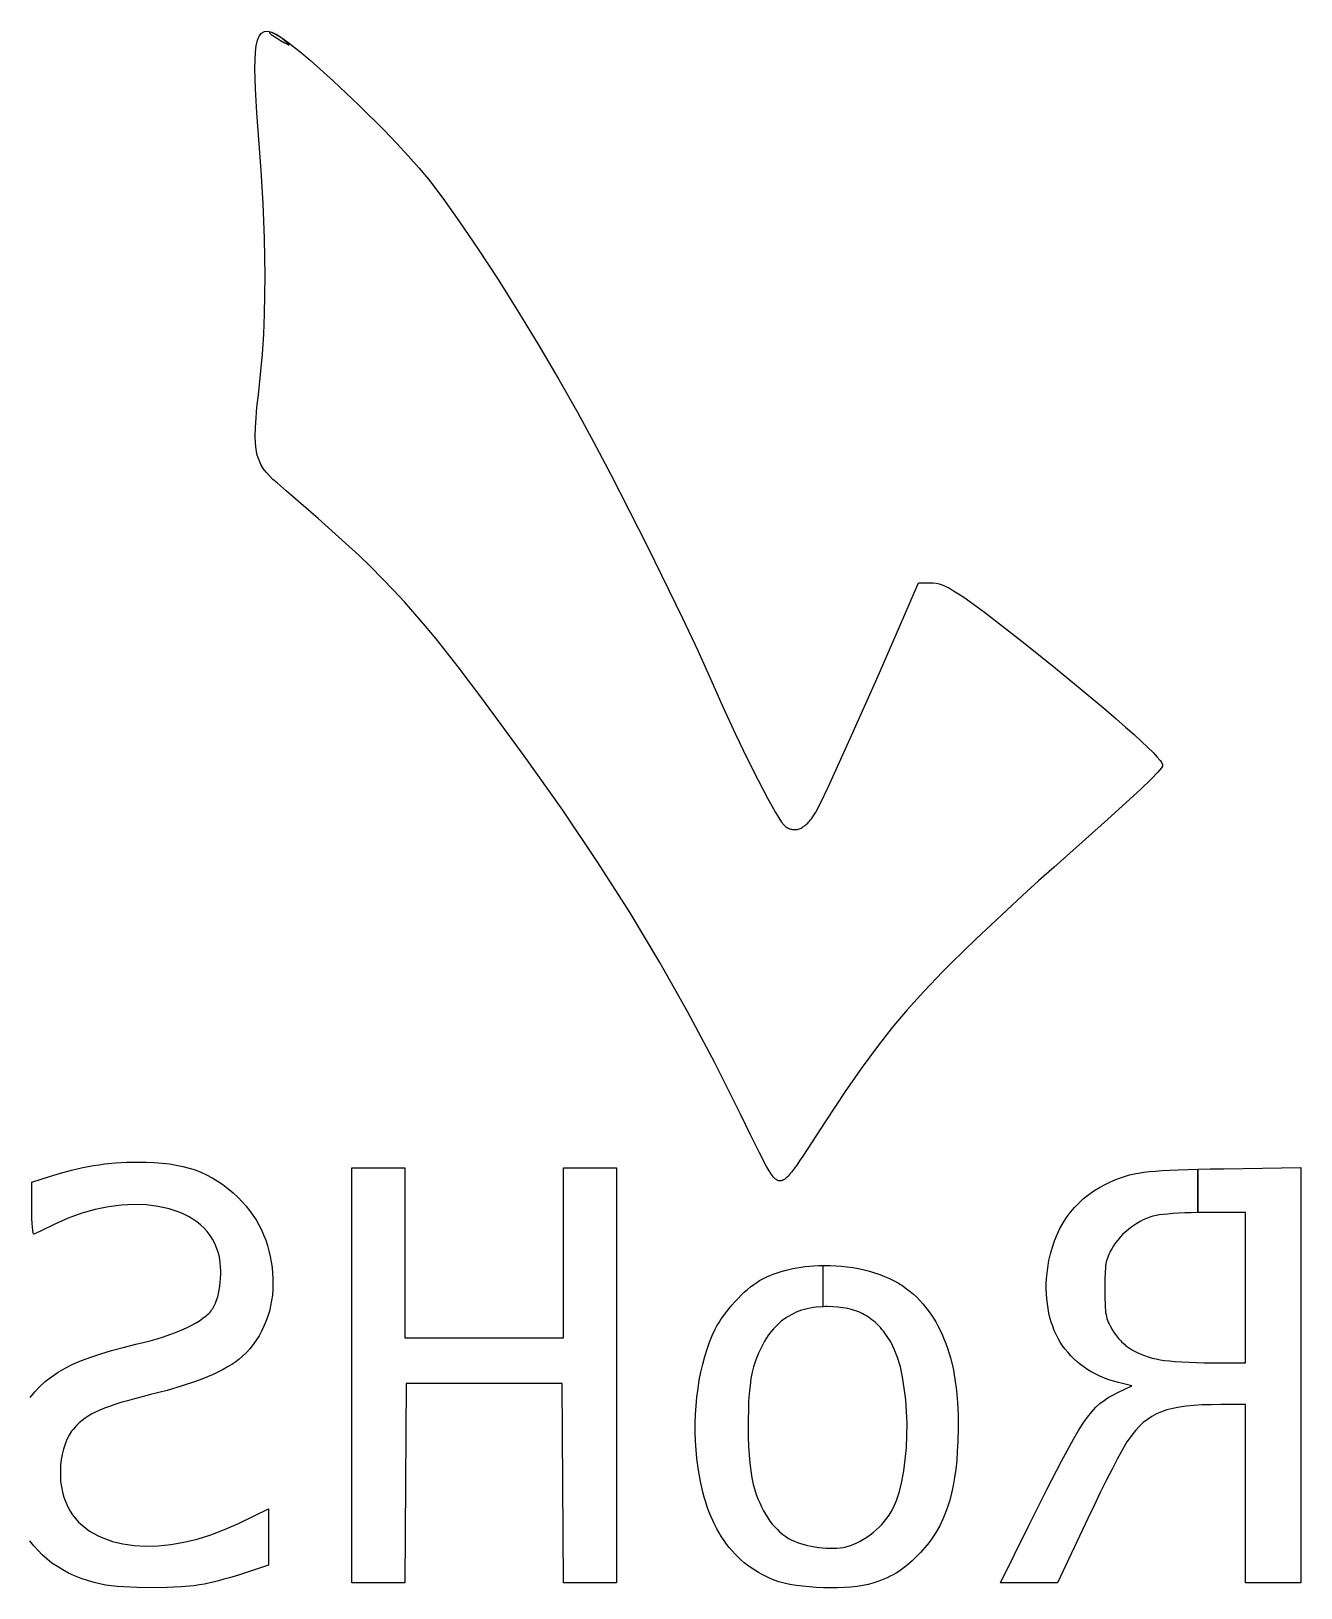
# Model space of a CAD drawing. Extents: x 135.7 to 179.4, y -147.5 to -55.1.
# Drawn here: x 154.43 to 160.33, y -62.37 to -55.13 of the extents above; entities that cross this region are included whole.
import ezdxf

# ---------------------------------------------------------------- set-up
doc = ezdxf.new("R2010")
doc.units = 0
doc.layers.add('BLACK', color=7, linetype='CONTINUOUS')

msp = doc.modelspace()

# ---------------------------------------------------------------- linework, layer by layer
at = {"layer": 'BLACK', "linetype": 'CONTINUOUS'}
for p, q in [((155.48, -55.1697), (155.488, -55.1502)), ((155.488, -55.1502), (155.499, -55.1365)), ((155.499, -55.1365), (155.512, -55.1287)), ((155.512, -55.1287), (155.528, -55.1271)), ((155.528, -55.1271), (155.547, -55.1318)), ((155.54, -55.1321), (155.535, -55.1339)), ((155.535, -55.1339), (155.535, -55.1345)), ((155.535, -55.1345), (155.536, -55.1355)), ((155.536, -55.1355), (155.539, -55.1384)), ((155.539, -55.1384), (155.544, -55.1424)), ((155.547, -55.1331), (155.54, -55.1321)), ((155.544, -55.1424), (155.551, -55.1473)), ((155.547, -55.1318), (155.567, -55.1422)), ((155.567, -55.1422), (155.547, -55.1331)), ((155.551, -55.1473), (155.568, -55.1586)), ((155.567, -55.1422), (155.568, -55.1425)), ((155.568, -55.1426), (155.567, -55.1422)), ((155.568, -55.1425), (155.568, -55.1426)), ((155.568, -55.1426), (155.569, -55.1431)), ((155.57, -55.144), (155.568, -55.1426)), ((155.568, -55.1586), (155.587, -55.1704)), ((155.569, -55.1431), (155.57, -55.144)), ((155.57, -55.144), (155.597, -55.1611)), ((155.594, -55.1611), (155.57, -55.144)), ((155.623, -55.1861), (155.594, -55.1611)), ((155.597, -55.1611), (155.634, -55.1879)), ((155.468, -55.3007), (155.47, -55.225)), ((155.47, -55.225), (155.474, -55.1947)), ((155.474, -55.1947), (155.48, -55.1697)), ((155.587, -55.1704), (155.605, -55.1809)), ((155.605, -55.1809), (155.613, -55.1851)), ((155.613, -55.1851), (155.619, -55.1883)), ((155.619, -55.1883), (155.624, -55.1902)), ((155.626, -55.1894), (155.623, -55.1861)), ((155.624, -55.1902), (155.625, -55.1907)), ((155.625, -55.1907), (155.626, -55.1907)), ((155.627, -55.1903), (155.626, -55.1894)), ((155.626, -55.1907), (155.627, -55.1903)), ((155.634, -55.1879), (155.637, -55.1903)), ((155.637, -55.1903), (155.677, -55.2222)), ((155.677, -55.2222), (155.725, -55.2628)), ((155.471, -55.3953), (155.468, -55.3007)), ((155.725, -55.2628), (155.834, -55.3596)), ((155.834, -55.3596), (155.952, -55.4708)), ((155.477, -55.5069), (155.471, -55.3953)), ((155.497, -55.7751), (155.477, -55.5069)), ((155.952, -55.4708), (156.07, -55.5889)), ((156.07, -55.5889), (156.127, -55.6482)), ((156.127, -55.6482), (156.18, -55.7065)), ((156.18, -55.7065), (156.23, -55.7627)), ((155.506, -55.9282), (155.497, -55.7751)), ((156.23, -55.7627), (156.275, -55.8161)), ((156.275, -55.8161), (156.342, -55.9039)), ((155.513, -56.0918), (155.506, -55.9282)), ((156.342, -55.9039), (156.42, -56.0136)), ((156.42, -56.0136), (156.507, -56.1412)), ((155.515, -56.2643), (155.513, -56.0918)), ((156.507, -56.1412), (156.599, -56.2824)), ((155.513, -56.444), (155.515, -56.2643)), ((156.599, -56.2824), (156.694, -56.4333)), ((155.509, -56.536), (155.513, -56.444)), ((156.694, -56.4333), (156.789, -56.5896)), ((155.503, -56.6292), (155.509, -56.536)), ((156.789, -56.5896), (156.882, -56.7474)), ((155.494, -56.7234), (155.503, -56.6292)), ((155.484, -56.8184), (155.494, -56.7234)), ((156.882, -56.7474), (156.97, -56.9025)), ((155.477, -56.8752), (155.484, -56.8184)), ((155.473, -56.9256), (155.477, -56.8752)), ((155.469, -57.0088), (155.47, -56.9699)), ((155.47, -56.9699), (155.473, -56.9256)), ((156.97, -56.9025), (157.043, -57.0363)), ((155.471, -57.043), (155.469, -57.0088)), ((155.474, -57.0728), (155.471, -57.043)), ((157.043, -57.0363), (157.124, -57.1887)), ((155.479, -57.099), (155.474, -57.0728)), ((155.487, -57.1221), (155.479, -57.099)), ((155.496, -57.1427), (155.487, -57.1221)), ((155.507, -57.1614), (155.496, -57.1427)), ((155.52, -57.1787), (155.507, -57.1614)), ((155.535, -57.1952), (155.52, -57.1787)), ((155.552, -57.2114), (155.535, -57.1952)), ((155.571, -57.2281), (155.552, -57.2114)), ((155.614, -57.2648), (155.571, -57.2281)), ((157.124, -57.1887), (157.294, -57.524)), ((155.762, -57.3927), (155.614, -57.2648)), ((155.891, -57.5092), (155.762, -57.3927)), ((155.951, -57.5645), (155.891, -57.5092)), ((157.294, -57.524), (157.457, -57.8576)), ((156.007, -57.6188), (155.951, -57.5645)), ((156.06, -57.6725), (156.007, -57.6188)), ((156.112, -57.7263), (156.06, -57.6725)), ((158.486, -57.8507), (158.554, -57.6921)), ((158.554, -57.6921), (158.61, -57.6921)), ((158.61, -57.6921), (158.623, -57.6927)), ((158.623, -57.6927), (158.636, -57.6944)), ((158.636, -57.6944), (158.65, -57.6975)), ((156.163, -57.7807), (156.112, -57.7263)), ((158.65, -57.6975), (158.665, -57.7024)), ((158.665, -57.7024), (158.681, -57.7091)), ((158.681, -57.7091), (158.698, -57.718)), ((158.698, -57.718), (158.718, -57.7292)), ((158.718, -57.7292), (158.741, -57.7431)), ((158.741, -57.7431), (158.766, -57.7598)), ((158.766, -57.7598), (158.794, -57.7796)), ((156.212, -57.8363), (156.163, -57.7807)), ((156.262, -57.8937), (156.212, -57.8363)), ((158.794, -57.7796), (158.861, -57.8295)), ((158.861, -57.8295), (158.945, -57.8945)), ((156.311, -57.9535), (156.262, -57.8937)), ((157.457, -57.8576), (157.528, -58.0079)), ((158.362, -58.1357), (158.486, -57.8507)), ((158.945, -57.8945), (159.05, -57.9766)), ((156.414, -58.0826), (156.311, -57.9535)), ((159.05, -57.9766), (159.191, -58.0894)), ((157.528, -58.0079), (157.587, -58.1387)), ((156.524, -58.2282), (156.414, -58.0826)), ((159.191, -58.0894), (159.316, -58.1921)), ((157.587, -58.1387), (157.646, -58.2716)), ((158.237, -58.4172), (158.362, -58.1357)), ((159.316, -58.1921), (159.426, -58.2837)), ((156.721, -58.4966), (156.524, -58.2282)), ((157.646, -58.2716), (157.704, -58.396)), ((159.426, -58.2837), (159.474, -58.325)), ((159.474, -58.325), (159.518, -58.3632)), ((157.704, -58.396), (157.758, -58.5095)), ((158.134, -58.6425), (158.237, -58.4172)), ((159.518, -58.3632), (159.557, -58.3981)), ((159.557, -58.3981), (159.592, -58.4297)), ((159.592, -58.4297), (159.621, -58.4577)), ((159.621, -58.4577), (159.646, -58.4821)), ((159.646, -58.4821), (159.665, -58.5028)), ((156.9, -58.7502), (156.721, -58.4966)), ((157.758, -58.5095), (157.808, -58.6097)), ((159.665, -58.5028), (159.679, -58.5195)), ((159.685, -58.5523), (159.668, -58.5732)), ((159.679, -58.5195), (159.684, -58.5264)), ((159.684, -58.5264), (159.687, -58.5323)), ((159.689, -58.5456), (159.685, -58.5523)), ((159.687, -58.5323), (159.69, -58.5371)), ((159.69, -58.5409), (159.689, -58.5456)), ((159.69, -58.5371), (159.69, -58.5409)), ((157.808, -58.6097), (157.852, -58.694)), ((159.636, -58.6056), (159.588, -58.6516)), ((159.668, -58.5732), (159.636, -58.6056)), ((157.852, -58.694), (157.872, -58.7294)), ((158.098, -58.7177), (158.134, -58.6425)), ((159.588, -58.6516), (159.433, -58.793)), ((157.063, -58.9926), (156.9, -58.7502)), ((157.872, -58.7294), (157.889, -58.76)), ((157.889, -58.76), (157.905, -58.7853)), ((158.06, -58.7849), (158.068, -58.7726)), ((158.068, -58.7726), (158.077, -58.7591)), ((158.077, -58.7591), (158.098, -58.7177)), ((157.905, -58.7853), (157.918, -58.8052)), ((157.918, -58.8052), (157.929, -58.8192)), ((157.929, -58.8192), (157.934, -58.8239)), ((157.934, -58.8239), (157.938, -58.8271)), ((157.938, -58.8271), (157.942, -58.8298)), ((157.942, -58.8298), (157.947, -58.8322)), ((157.947, -58.8322), (157.951, -58.8343)), ((157.951, -58.8343), (157.956, -58.8361)), ((157.956, -58.8361), (157.96, -58.8375)), ((157.96, -58.8375), (157.964, -58.8386)), ((157.964, -58.8386), (157.969, -58.8395)), ((157.969, -58.8395), (157.973, -58.84)), ((157.973, -58.84), (157.978, -58.8402)), ((157.978, -58.8402), (157.982, -58.84)), ((157.982, -58.84), (157.986, -58.8396)), ((157.986, -58.8396), (157.991, -58.8389)), ((157.991, -58.8389), (157.995, -58.8378)), ((157.995, -58.8378), (158, -58.8364)), ((158, -58.8364), (158.004, -58.8348)), ((158.004, -58.8348), (158.008, -58.8328)), ((158.008, -58.8328), (158.013, -58.8305)), ((158.013, -58.8305), (158.017, -58.8279)), ((158.017, -58.8279), (158.021, -58.825)), ((158.021, -58.825), (158.026, -58.8217)), ((158.026, -58.8217), (158.03, -58.8182)), ((158.03, -58.8182), (158.034, -58.8144)), ((158.034, -58.8144), (158.039, -58.8102)), ((158.039, -58.8102), (158.043, -58.8058)), ((158.043, -58.8058), (158.047, -58.801)), ((158.047, -58.801), (158.051, -58.7959)), ((158.051, -58.7959), (158.056, -58.7906)), ((158.056, -58.7906), (158.06, -58.7849)), ((159.433, -58.793), (159.185, -59.0141)), ((157.213, -59.2274), (157.063, -58.9926)), ((159.185, -59.0141), (159.113, -59.079)), ((159.113, -59.079), (159.038, -59.1467)), ((159.038, -59.1467), (158.892, -59.2826)), ((157.352, -59.4583), (157.213, -59.2274)), ((158.892, -59.2826), (158.824, -59.3468)), ((158.824, -59.3468), (158.763, -59.4059)), ((158.763, -59.4059), (158.71, -59.4577)), ((157.482, -59.6887), (157.352, -59.4583)), ((158.668, -59.5005), (158.579, -59.5934)), ((158.71, -59.4577), (158.668, -59.5005)), ((158.579, -59.5934), (158.502, -59.6782)), ((157.606, -59.9223), (157.482, -59.6887)), ((158.502, -59.6782), (158.432, -59.7611)), ((158.432, -59.7611), (158.363, -59.848)), ((158.363, -59.848), (158.292, -59.9452)), ((157.726, -60.1627), (157.606, -59.9223)), ((158.292, -59.9452), (158.214, -60.0586)), ((158.214, -60.0586), (158.123, -60.1944)), ((157.773, -60.2589), (157.726, -60.1627)), ((158.123, -60.1944), (158.016, -60.3585)), ((157.815, -60.3431), (157.773, -60.2589)), ((157.848, -60.4062), (157.815, -60.3431)), ((158.016, -60.3585), (158.001, -60.3811)), ((158.016, -60.3585), (158.016, -60.3585)), ((154.512, -60.4534), (154.564, -60.4371)), ((154.564, -60.4371), (154.615, -60.4232)), ((154.615, -60.4232), (154.667, -60.4115)), ((154.667, -60.4115), (154.717, -60.4021)), ((154.717, -60.4021), (154.743, -60.3982)), ((154.743, -60.3982), (154.768, -60.3949)), ((154.768, -60.3949), (154.819, -60.3898)), ((154.819, -60.3898), (154.87, -60.3869)), ((154.87, -60.3869), (154.923, -60.3859)), ((154.923, -60.3859), (154.962, -60.3865)), ((154.962, -60.3865), (155, -60.3882)), ((155, -60.3882), (155.036, -60.3909)), ((155.036, -60.3909), (155.07, -60.3948)), ((155.07, -60.3948), (155.102, -60.3999)), ((155.102, -60.3999), (155.133, -60.4062)), ((155.133, -60.4062), (155.162, -60.4139)), ((155.162, -60.4139), (155.19, -60.4229)), ((155.19, -60.4229), (155.217, -60.4334)), ((155.217, -60.4334), (155.243, -60.4453)), ((155.243, -60.4453), (155.269, -60.4588)), ((155.919, -62.342), (155.919, -60.4132)), ((155.919, -60.4132), (156.165, -60.4132)), ((156.165, -60.4132), (156.165, -61.2028)), ((156.903, -61.2028), (156.903, -60.4132)), ((156.903, -60.4132), (157.149, -60.4132)), ((157.149, -60.4132), (157.149, -61.3776)), ((157.86, -60.4271), (157.848, -60.4062)), ((157.867, -60.4392), (157.86, -60.4271)), ((157.871, -60.4446), (157.867, -60.4392)), ((157.875, -60.4496), (157.871, -60.4446)), ((157.958, -60.4399), (157.953, -60.4459)), ((157.964, -60.4334), (157.958, -60.4399)), ((157.969, -60.4263), (157.964, -60.4334)), ((157.975, -60.4185), (157.969, -60.4263)), ((157.981, -60.4101), (157.975, -60.4185)), ((157.988, -60.4011), (157.981, -60.4101)), ((158.001, -60.3811), (157.988, -60.4011)), ((159.536, -60.4461), (159.557, -60.4414)), ((159.557, -60.4414), (159.578, -60.4373)), ((159.578, -60.4373), (159.602, -60.4337)), ((159.602, -60.4337), (159.628, -60.4306)), ((159.628, -60.4306), (159.657, -60.4279)), ((159.657, -60.4279), (159.688, -60.4257)), ((159.688, -60.4257), (159.723, -60.4237)), ((159.723, -60.4237), (159.762, -60.4221)), ((159.762, -60.4221), (159.853, -60.4194)), ((159.853, -60.4194), (159.853, -60.6209)), ((159.854, -60.4194), (159.911, -60.418)), ((159.854, -60.6209), (159.854, -60.4194)), ((159.911, -60.418), (159.974, -60.4168)), ((159.974, -60.4168), (160.333, -60.4106)), ((160.333, -60.4106), (160.333, -62.3422)), ((154.431, -60.48), (154.512, -60.4534)), ((154.431, -60.603), (154.431, -60.48)), ((155.269, -60.4588), (155.293, -60.4739)), ((155.293, -60.4739), (155.318, -60.4906)), ((155.318, -60.4906), (155.342, -60.509)), ((155.342, -60.509), (155.366, -60.5292)), ((157.879, -60.4541), (157.875, -60.4496)), ((157.882, -60.4581), (157.879, -60.4541)), ((157.886, -60.4618), (157.882, -60.4581)), ((157.89, -60.4649), (157.886, -60.4618)), ((157.893, -60.4676), (157.89, -60.4649)), ((157.897, -60.4698), (157.893, -60.4676)), ((157.9, -60.4715), (157.897, -60.4698)), ((157.904, -60.4727), (157.9, -60.4715)), ((157.907, -60.4734), (157.904, -60.4727)), ((157.911, -60.4736), (157.907, -60.4734)), ((157.915, -60.4733), (157.911, -60.4736)), ((157.919, -60.4725), (157.915, -60.4733)), ((157.922, -60.4711), (157.919, -60.4725)), ((157.926, -60.4692), (157.922, -60.4711)), ((157.931, -60.4667), (157.926, -60.4692)), ((157.935, -60.4637), (157.931, -60.4667)), ((157.939, -60.4601), (157.935, -60.4637)), ((157.944, -60.4559), (157.939, -60.4601)), ((157.948, -60.4512), (157.944, -60.4559)), ((157.953, -60.4459), (157.948, -60.4512)), ((159.37, -60.5198), (159.396, -60.5042)), ((159.396, -60.5042), (159.422, -60.4902)), ((159.422, -60.4902), (159.442, -60.4807)), ((159.442, -60.4807), (159.461, -60.4721)), ((159.461, -60.4721), (159.48, -60.4645)), ((159.48, -60.4645), (159.498, -60.4576)), ((159.498, -60.4576), (159.517, -60.4515)), ((159.517, -60.4515), (159.536, -60.4461)), ((154.848, -60.5864), (154.787, -60.594)), ((154.907, -60.5836), (154.848, -60.5864)), ((154.964, -60.5856), (154.907, -60.5836)), ((155.018, -60.5923), (154.964, -60.5856)), ((155.366, -60.5292), (155.39, -60.5512)), ((155.39, -60.5512), (155.409, -60.5703)), ((155.409, -60.5703), (155.426, -60.5902)), ((155.426, -60.5902), (155.443, -60.611)), ((159.28, -60.597), (159.301, -60.5756)), ((159.301, -60.5756), (159.322, -60.5556)), ((159.322, -60.5556), (159.346, -60.537)), ((159.346, -60.537), (159.37, -60.5198)), ((154.431, -60.6277), (154.431, -60.603)), ((154.431, -60.6505), (154.431, -60.6277)), ((154.432, -60.6709), (154.431, -60.6505)), ((154.6, -60.647), (154.537, -60.675)), ((154.663, -60.6243), (154.6, -60.647)), ((154.725, -60.6066), (154.663, -60.6243)), ((154.787, -60.594), (154.725, -60.6066)), ((155.069, -60.6036), (155.018, -60.5923)), ((155.116, -60.6195), (155.069, -60.6036)), ((155.138, -60.6291), (155.116, -60.6195)), ((155.159, -60.6398), (155.138, -60.6291)), ((155.179, -60.6516), (155.159, -60.6398)), ((155.198, -60.6645), (155.179, -60.6516)), ((155.443, -60.611), (155.458, -60.6325)), ((155.458, -60.6325), (155.473, -60.6548)), ((155.473, -60.6548), (155.486, -60.6777)), ((159.227, -60.6691), (159.243, -60.6438)), ((159.243, -60.6438), (159.261, -60.6198)), ((159.261, -60.6198), (159.28, -60.597)), ((159.599, -60.6554), (159.585, -60.6629)), ((159.615, -60.6487), (159.599, -60.6554)), ((159.63, -60.643), (159.615, -60.6487)), ((159.645, -60.6382), (159.63, -60.643)), ((159.661, -60.6343), (159.645, -60.6382)), ((159.674, -60.6319), (159.661, -60.6343)), ((159.692, -60.6297), (159.674, -60.6319)), ((159.713, -60.6276), (159.692, -60.6297)), ((159.738, -60.6258), (159.713, -60.6276)), ((159.764, -60.6241), (159.738, -60.6258)), ((159.793, -60.6228), (159.764, -60.6241)), ((159.823, -60.6217), (159.793, -60.6228)), ((159.853, -60.6209), (159.823, -60.6217)), ((159.877, -60.6205), (159.854, -60.6209)), ((159.889, -60.6204), (159.877, -60.6205)), ((159.9, -60.6204), (159.889, -60.6204)), ((160.075, -60.6204), (159.9, -60.6204)), ((160.075, -61.3196), (160.075, -60.6204)), ((154.433, -60.6886), (154.432, -60.6709)), ((154.435, -60.7031), (154.433, -60.6886)), ((154.437, -60.7137), (154.435, -60.7031)), ((154.437, -60.7174), (154.437, -60.7137)), ((154.438, -60.7201), (154.437, -60.7174)), ((154.439, -60.7215), (154.438, -60.7201)), ((154.44, -60.7218), (154.439, -60.7215)), ((154.451, -60.7167), (154.44, -60.7217)), ((154.44, -60.7217), (154.44, -60.7218)), ((154.473, -60.7062), (154.451, -60.7167)), ((154.537, -60.675), (154.473, -60.7062)), ((155.215, -60.6785), (155.198, -60.6645)), ((155.232, -60.6935), (155.215, -60.6785)), ((155.246, -60.7096), (155.232, -60.6935)), ((155.26, -60.7268), (155.246, -60.7096)), ((155.271, -60.7449), (155.26, -60.7268)), ((155.486, -60.6777), (155.498, -60.7011)), ((155.498, -60.7011), (155.508, -60.7251)), ((155.508, -60.7251), (155.518, -60.7495)), ((159.187, -60.752), (159.199, -60.7232)), ((159.199, -60.7232), (159.212, -60.6956)), ((159.212, -60.6956), (159.227, -60.6691)), ((159.504, -60.7235), (159.492, -60.7358)), ((159.516, -60.7118), (159.504, -60.7235)), ((159.529, -60.7007), (159.516, -60.7118)), ((159.542, -60.6902), (159.529, -60.7007)), ((159.556, -60.6803), (159.542, -60.6902)), ((159.57, -60.6712), (159.556, -60.6803)), ((159.585, -60.6629), (159.57, -60.6712)), ((155.282, -60.7641), (155.271, -60.7449)), ((155.29, -60.7843), (155.282, -60.7641)), ((155.297, -60.8055), (155.29, -60.7843)), ((155.301, -60.8213), (155.297, -60.8055)), ((155.518, -60.7495), (155.526, -60.7744)), ((155.526, -60.7744), (155.533, -60.7995)), ((155.533, -60.7995), (155.539, -60.8249)), ((159.168, -60.8127), (159.177, -60.7818)), ((159.177, -60.7818), (159.187, -60.752)), ((159.444, -60.8073), (159.44, -60.8157)), ((159.448, -60.7986), (159.444, -60.8073)), ((159.453, -60.7894), (159.448, -60.7986)), ((159.462, -60.7754), (159.453, -60.7894)), ((159.471, -60.7617), (159.462, -60.7754)), ((159.481, -60.7485), (159.471, -60.7617)), ((159.492, -60.7358), (159.481, -60.7485)), ((155.304, -60.8378), (155.301, -60.8213)), ((155.307, -60.855), (155.304, -60.8378)), ((155.308, -60.8726), (155.307, -60.855)), ((155.309, -60.8905), (155.308, -60.8726)), ((155.539, -60.8249), (155.544, -60.8505)), ((155.544, -60.8505), (155.548, -60.8762)), ((155.548, -60.8762), (155.55, -60.902)), ((157.97, -60.8808), (157.989, -60.8772)), ((157.989, -60.8772), (158.009, -60.8741)), ((158.009, -60.8741), (158.028, -60.8715)), ((158.028, -60.8715), (158.048, -60.8695)), ((158.048, -60.8695), (158.068, -60.8679)), ((158.068, -60.8679), (158.089, -60.8669)), ((158.089, -60.8669), (158.109, -60.8664)), ((158.109, -60.8664), (158.109, -61.0586)), ((158.111, -61.0586), (158.111, -60.8664)), ((158.111, -60.8664), (158.117, -60.8664)), ((158.117, -60.8664), (158.143, -60.8667)), ((158.143, -60.8667), (158.17, -60.8679)), ((158.17, -60.8679), (158.197, -60.87)), ((158.197, -60.87), (158.223, -60.873)), ((158.223, -60.873), (158.249, -60.8769)), ((158.249, -60.8769), (158.275, -60.8816)), ((159.153, -60.9025), (159.156, -60.8772)), ((159.156, -60.8772), (159.161, -60.8445)), ((159.161, -60.8445), (159.168, -60.8127)), ((159.425, -60.8694), (159.424, -60.8805)), ((159.426, -60.8592), (159.425, -60.8694)), ((159.428, -60.8497), (159.426, -60.8592)), ((159.431, -60.8408), (159.428, -60.8497)), ((159.433, -60.8323), (159.431, -60.8408)), ((159.436, -60.824), (159.433, -60.8323)), ((159.44, -60.8157), (159.436, -60.824)), ((155.305, -60.9624), (155.307, -60.9447)), ((155.307, -60.9447), (155.308, -60.9267)), ((155.308, -60.9267), (155.309, -60.9086)), ((155.309, -60.9086), (155.309, -60.8905)), ((155.55, -60.902), (155.552, -60.9278)), ((155.552, -60.9278), (155.552, -60.9535)), ((157.788, -60.9553), (157.802, -60.9456)), ((157.802, -60.9456), (157.815, -60.9372)), ((157.815, -60.9372), (157.83, -60.9288)), ((157.83, -60.9288), (157.846, -60.9209)), ((157.846, -60.9209), (157.863, -60.9136)), ((157.863, -60.9136), (157.879, -60.9068)), ((157.879, -60.9068), (157.897, -60.9006)), ((157.897, -60.9006), (157.915, -60.8948)), ((157.915, -60.8948), (157.933, -60.8896)), ((157.933, -60.8896), (157.951, -60.885)), ((157.951, -60.885), (157.97, -60.8808)), ((158.275, -60.8816), (158.301, -60.8871)), ((158.301, -60.8871), (158.326, -60.8935)), ((158.326, -60.8935), (158.35, -60.9008)), ((158.35, -60.9008), (158.374, -60.9089)), ((158.374, -60.9089), (158.397, -60.9178)), ((158.397, -60.9178), (158.42, -60.9276)), ((158.42, -60.9276), (158.441, -60.9382)), ((158.441, -60.9382), (158.461, -60.9496)), ((158.461, -60.9496), (158.481, -60.9618)), ((159.149, -60.9519), (159.15, -60.9274)), ((159.149, -60.9759), (159.149, -60.9519)), ((159.15, -60.9274), (159.153, -60.9025)), ((159.422, -60.9062), (159.421, -60.9212)), ((159.421, -60.9212), (159.421, -60.9377)), ((159.421, -60.9377), (159.421, -60.9764)), ((159.423, -60.8927), (159.422, -60.9062)), ((159.424, -60.8805), (159.423, -60.8927)), ((155.29, -61.0277), (155.295, -61.0125)), ((155.295, -61.0125), (155.299, -60.9965)), ((155.299, -60.9965), (155.302, -60.9797)), ((155.302, -60.9797), (155.305, -60.9624)), ((155.549, -61.0046), (155.545, -61.0298)), ((155.551, -60.9791), (155.549, -61.0046)), ((155.552, -60.9535), (155.551, -60.9791)), ((157.701, -61.035), (157.715, -61.0198)), ((157.715, -61.0198), (157.73, -61.0052)), ((157.73, -61.0052), (157.744, -60.9913)), ((157.744, -60.9913), (157.759, -60.9783)), ((157.759, -60.9783), (157.773, -60.9663)), ((157.773, -60.9663), (157.788, -60.9553)), ((158.481, -60.9618), (158.499, -60.9749)), ((158.499, -60.9749), (158.515, -60.9877)), ((158.515, -60.9877), (158.531, -61.0011)), ((158.531, -61.0011), (158.546, -61.015)), ((158.546, -61.015), (158.56, -61.0296)), ((159.15, -60.9994), (159.149, -60.9759)), ((159.151, -61.0224), (159.15, -60.9994)), ((159.154, -61.045), (159.151, -61.0224)), ((159.421, -60.9764), (159.421, -61.0163)), ((159.421, -61.0163), (159.422, -61.0482)), ((155.241, -61.1012), (155.248, -61.0955)), ((155.248, -61.0955), (155.254, -61.0897)), ((155.254, -61.0897), (155.259, -61.084)), ((155.259, -61.084), (155.264, -61.0782)), ((155.264, -61.0782), (155.268, -61.0724)), ((155.268, -61.0724), (155.272, -61.0666)), ((155.272, -61.0666), (155.279, -61.0549)), ((155.279, -61.0549), (155.285, -61.0419)), ((155.285, -61.0419), (155.29, -61.0277)), ((155.535, -61.0791), (155.528, -61.1032)), ((155.54, -61.0546), (155.535, -61.0791)), ((155.545, -61.0298), (155.54, -61.0546)), ((157.649, -61.0993), (157.661, -61.0829)), ((157.661, -61.0829), (157.674, -61.0666)), ((157.674, -61.0666), (157.687, -61.0506)), ((157.687, -61.0506), (157.701, -61.035)), ((157.962, -61.0962), (157.951, -61.1026)), ((157.974, -61.0902), (157.962, -61.0962)), ((157.986, -61.0848), (157.974, -61.0902)), ((157.998, -61.0799), (157.986, -61.0848)), ((158.011, -61.0755), (157.998, -61.0799)), ((158.024, -61.0716), (158.011, -61.0755)), ((158.037, -61.0682), (158.024, -61.0716)), ((158.051, -61.0653), (158.037, -61.0682)), ((158.065, -61.0629), (158.051, -61.0653)), ((158.079, -61.0609), (158.065, -61.0629)), ((158.109, -61.0586), (158.079, -61.0609)), ((158.121, -61.0582), (158.111, -61.0586)), ((158.125, -61.0581), (158.121, -61.0582)), ((158.13, -61.0581), (158.125, -61.0581)), ((158.156, -61.0586), (158.13, -61.0581)), ((158.18, -61.0604), (158.156, -61.0586)), ((158.192, -61.0617), (158.18, -61.0604)), ((158.203, -61.0633), (158.192, -61.0617)), ((158.215, -61.0652), (158.203, -61.0633)), ((158.226, -61.0674), (158.215, -61.0652)), ((158.236, -61.0699), (158.226, -61.0674)), ((158.247, -61.0728), (158.236, -61.0699)), ((158.257, -61.0759), (158.247, -61.0728)), ((158.267, -61.0794), (158.257, -61.0759)), ((158.277, -61.0832), (158.267, -61.0794)), ((158.286, -61.0873), (158.277, -61.0832)), ((158.295, -61.0918), (158.286, -61.0873)), ((158.304, -61.0966), (158.295, -61.0918)), ((158.313, -61.1017), (158.304, -61.0966)), ((158.56, -61.0296), (158.574, -61.0448)), ((158.574, -61.0448), (158.587, -61.0605)), ((158.587, -61.0605), (158.6, -61.0768)), ((158.6, -61.0768), (158.612, -61.0938)), ((158.612, -61.0938), (158.624, -61.1113)), ((159.157, -61.067), (159.154, -61.045)), ((159.161, -61.0885), (159.157, -61.067)), ((159.166, -61.1095), (159.161, -61.0885)), ((159.422, -61.0482), (159.423, -61.0618)), ((159.423, -61.0618), (159.424, -61.074)), ((159.424, -61.074), (159.425, -61.085)), ((159.425, -61.085), (159.427, -61.0952)), ((159.427, -61.0952), (159.429, -61.1046)), ((155.099, -61.1781), (155.125, -61.1677)), ((155.125, -61.1677), (155.149, -61.1571)), ((155.149, -61.1571), (155.171, -61.1462)), ((155.171, -61.1462), (155.191, -61.1352)), ((155.191, -61.1352), (155.21, -61.124)), ((155.21, -61.124), (155.226, -61.1127)), ((155.226, -61.1127), (155.241, -61.1012)), ((155.51, -61.1497), (155.499, -61.1721)), ((155.519, -61.1267), (155.51, -61.1497)), ((155.528, -61.1032), (155.519, -61.1267)), ((157.595, -61.1927), (157.609, -61.1635)), ((157.609, -61.1635), (157.617, -61.1479)), ((157.617, -61.1479), (157.627, -61.1319)), ((157.627, -61.1319), (157.637, -61.1156)), ((157.637, -61.1156), (157.649, -61.0993)), ((157.88, -61.1618), (157.871, -61.1723)), ((157.889, -61.1518), (157.88, -61.1618)), ((157.898, -61.1423), (157.889, -61.1518)), ((157.908, -61.1334), (157.898, -61.1423)), ((157.918, -61.1249), (157.908, -61.1334)), ((157.929, -61.117), (157.918, -61.1249)), ((157.94, -61.1095), (157.929, -61.117)), ((157.951, -61.1026), (157.94, -61.1095)), ((158.322, -61.1072), (158.313, -61.1017)), ((158.33, -61.1131), (158.322, -61.1072)), ((158.338, -61.1193), (158.33, -61.1131)), ((158.347, -61.1258), (158.338, -61.1193)), ((158.354, -61.1327), (158.347, -61.1258)), ((158.362, -61.14), (158.354, -61.1327)), ((158.37, -61.1476), (158.362, -61.14)), ((158.377, -61.1556), (158.37, -61.1476)), ((158.384, -61.164), (158.377, -61.1556)), ((158.391, -61.1728), (158.384, -61.164)), ((158.624, -61.1113), (158.635, -61.1294)), ((158.635, -61.1294), (158.645, -61.1482)), ((158.645, -61.1482), (158.655, -61.1675)), ((158.655, -61.1675), (158.664, -61.1875)), ((159.172, -61.1299), (159.166, -61.1095)), ((159.179, -61.1498), (159.172, -61.1299)), ((159.186, -61.169), (159.179, -61.1498)), ((159.195, -61.1878), (159.186, -61.169)), ((159.429, -61.1046), (159.431, -61.1134)), ((159.431, -61.1134), (159.434, -61.122)), ((159.434, -61.122), (159.437, -61.1304)), ((159.437, -61.1304), (159.441, -61.1389)), ((159.441, -61.1389), (159.446, -61.1477)), ((159.446, -61.1477), (159.457, -61.1671)), ((159.457, -61.1671), (159.465, -61.1807)), ((154.855, -61.2477), (154.914, -61.2336)), ((154.914, -61.2336), (154.948, -61.2253)), ((154.948, -61.2253), (154.981, -61.2166)), ((154.981, -61.2166), (155.013, -61.2075)), ((155.013, -61.2075), (155.043, -61.198)), ((155.043, -61.198), (155.072, -61.1882)), ((155.072, -61.1882), (155.099, -61.1781)), ((155.46, -61.2347), (155.445, -61.2539)), ((155.474, -61.2146), (155.46, -61.2347)), ((155.487, -61.1937), (155.474, -61.2146)), ((155.499, -61.1721), (155.487, -61.1937)), ((156.165, -61.2028), (156.903, -61.2028)), ((157.571, -61.2563), (157.583, -61.2237)), ((157.583, -61.2237), (157.595, -61.1927)), ((157.838, -61.2194), (157.824, -61.2461)), ((157.846, -61.2069), (157.838, -61.2194)), ((157.854, -61.1948), (157.846, -61.2069)), ((157.862, -61.1833), (157.854, -61.1948)), ((157.871, -61.1723), (157.862, -61.1833)), ((158.398, -61.1819), (158.391, -61.1728)), ((158.412, -61.2014), (158.398, -61.1819)), ((158.425, -61.2224), (158.412, -61.2014)), ((158.442, -61.256), (158.425, -61.2224)), ((158.664, -61.1875), (158.673, -61.2081)), ((158.673, -61.2081), (158.682, -61.2293)), ((158.682, -61.2293), (158.689, -61.2511)), ((159.204, -61.2059), (159.195, -61.1878)), ((159.214, -61.2234), (159.204, -61.2059)), ((159.225, -61.2403), (159.214, -61.2234)), ((159.237, -61.2565), (159.225, -61.2403)), ((159.465, -61.1807), (159.475, -61.1935)), ((159.475, -61.1935), (159.48, -61.1997)), ((159.48, -61.1997), (159.485, -61.2058)), ((159.485, -61.2058), (159.49, -61.2116)), ((159.49, -61.2116), (159.495, -61.2173)), ((159.495, -61.2173), (159.501, -61.2228)), ((159.501, -61.2228), (159.506, -61.2282)), ((159.506, -61.2282), (159.512, -61.2334)), ((159.512, -61.2334), (159.518, -61.2384)), ((159.518, -61.2384), (159.531, -61.248)), ((154.621, -61.3264), (154.661, -61.3092)), ((154.661, -61.3092), (154.704, -61.2929)), ((154.704, -61.2929), (154.751, -61.2773)), ((154.751, -61.2773), (154.801, -61.2623)), ((154.801, -61.2623), (154.855, -61.2477)), ((155.395, -61.3022), (155.379, -61.3147)), ((155.41, -61.2894), (155.395, -61.3022)), ((155.428, -61.2722), (155.41, -61.2894)), ((155.445, -61.2539), (155.428, -61.2722)), ((157.551, -61.3261), (157.56, -61.2905)), ((157.56, -61.2905), (157.571, -61.2563)), ((157.798, -61.3057), (157.787, -61.3387)), ((157.81, -61.2749), (157.798, -61.3057)), ((157.824, -61.2461), (157.81, -61.2749)), ((158.457, -61.295), (158.442, -61.256)), ((158.47, -61.3388), (158.457, -61.295)), ((158.689, -61.2511), (158.703, -61.2965)), ((158.703, -61.2965), (158.715, -61.3445)), ((159.25, -61.2722), (159.237, -61.2565)), ((159.263, -61.2871), (159.25, -61.2722)), ((159.277, -61.3014), (159.263, -61.2871)), ((159.292, -61.315), (159.277, -61.3014)), ((159.531, -61.248), (159.545, -61.2569)), ((159.545, -61.2569), (159.559, -61.2652)), ((159.559, -61.2652), (159.574, -61.2729)), ((159.574, -61.2729), (159.589, -61.2799)), ((159.589, -61.2799), (159.606, -61.2863)), ((159.606, -61.2863), (159.623, -61.292)), ((159.623, -61.292), (159.641, -61.2972)), ((159.641, -61.2972), (159.66, -61.3017)), ((159.66, -61.3017), (159.679, -61.3056)), ((159.679, -61.3056), (159.698, -61.3084)), ((159.698, -61.3084), (159.722, -61.311)), ((159.722, -61.311), (159.749, -61.3134)), ((159.749, -61.3134), (159.78, -61.3155)), ((154.493, -61.4061), (154.521, -61.3843)), ((154.521, -61.3843), (154.552, -61.3638)), ((154.552, -61.3638), (154.585, -61.3446)), ((154.585, -61.3446), (154.621, -61.3264)), ((155.248, -61.3846), (155.221, -61.3956)), ((155.274, -61.3735), (155.248, -61.3846)), ((155.298, -61.3622), (155.274, -61.3735)), ((155.32, -61.3507), (155.298, -61.3622)), ((155.341, -61.339), (155.32, -61.3507)), ((155.361, -61.327), (155.341, -61.339)), ((155.379, -61.3147), (155.361, -61.327)), ((157.149, -61.3776), (157.149, -62.342)), ((157.535, -61.4008), (157.542, -61.3629)), ((157.542, -61.3629), (157.551, -61.3261)), ((157.781, -61.3638), (157.775, -61.3931)), ((157.787, -61.3387), (157.781, -61.3638)), ((158.48, -61.3865), (158.47, -61.3388)), ((158.488, -61.4375), (158.48, -61.3865)), ((158.715, -61.3445), (158.724, -61.3949)), ((159.308, -61.328), (159.292, -61.315)), ((159.325, -61.3402), (159.308, -61.328)), ((159.342, -61.3517), (159.325, -61.3402)), ((159.36, -61.3624), (159.342, -61.3517)), ((159.379, -61.3725), (159.36, -61.3624)), ((159.398, -61.3817), (159.379, -61.3725)), ((159.419, -61.3902), (159.398, -61.3817)), ((159.78, -61.3155), (159.813, -61.3172)), ((159.813, -61.3172), (159.847, -61.3185)), ((159.847, -61.3185), (159.882, -61.3193)), ((159.882, -61.3193), (159.915, -61.3196)), ((159.915, -61.3196), (160.075, -61.3196)), ((154.423, -61.4807), (154.444, -61.4542)), ((154.444, -61.4542), (154.468, -61.4293)), ((154.468, -61.4293), (154.493, -61.4061)), ((155.06, -61.4477), (154.982, -61.4676)), ((155.129, -61.4273), (155.06, -61.4477)), ((155.192, -61.4063), (155.129, -61.4273)), ((155.221, -61.3956), (155.192, -61.4063)), ((156.172, -61.4164), (156.165, -62.342)), ((156.897, -61.4164), (156.172, -61.4164)), ((156.9, -61.8792), (156.897, -61.4164)), ((157.524, -61.4792), (157.529, -61.4396)), ((157.529, -61.4396), (157.535, -61.4008)), ((157.771, -61.426), (157.767, -61.4619)), ((157.775, -61.3931), (157.771, -61.426)), ((158.495, -61.491), (158.488, -61.4375)), ((158.724, -61.3949), (158.731, -61.4479)), ((158.731, -61.4479), (158.736, -61.5034)), ((159.44, -61.398), (159.419, -61.3902)), ((159.461, -61.4049), (159.44, -61.398)), ((159.458, -61.4694), (159.481, -61.4581)), ((159.484, -61.411), (159.461, -61.4049)), ((159.481, -61.4581), (159.547, -61.4265)), ((159.547, -61.4265), (159.484, -61.411)), ((154.768, -61.5307), (154.747, -61.5395)), ((154.791, -61.522), (154.768, -61.5307)), ((154.817, -61.5133), (154.791, -61.522)), ((154.845, -61.5046), (154.817, -61.5133)), ((154.875, -61.4957), (154.845, -61.5046)), ((154.908, -61.4866), (154.875, -61.4957)), ((154.944, -61.4773), (154.908, -61.4866)), ((154.982, -61.4676), (154.944, -61.4773)), ((157.517, -61.5601), (157.52, -61.5194)), ((157.52, -61.5194), (157.524, -61.4792)), ((157.764, -61.5001), (157.763, -61.5402)), ((157.767, -61.4619), (157.764, -61.5001)), ((158.499, -61.5462), (158.495, -61.491)), ((158.736, -61.5034), (158.739, -61.5615)), ((159.361, -61.5471), (159.38, -61.5265)), ((159.38, -61.5265), (159.398, -61.5091)), ((159.398, -61.5091), (159.418, -61.4942)), ((159.418, -61.4942), (159.437, -61.4812)), ((159.437, -61.4812), (159.458, -61.4694)), ((159.768, -61.5259), (159.738, -61.5317)), ((159.8, -61.5214), (159.768, -61.5259)), ((159.835, -61.5181), (159.8, -61.5214)), ((159.874, -61.5157), (159.835, -61.5181)), ((159.916, -61.5144), (159.874, -61.5157)), ((159.961, -61.5139), (159.916, -61.5144)), ((160.075, -61.5134), (159.961, -61.5139)), ((160.075, -62.3422), (160.075, -61.5134)), ((154.651, -61.598), (154.64, -61.6093)), ((154.664, -61.5872), (154.651, -61.598)), ((154.678, -61.5769), (154.664, -61.5872)), ((154.693, -61.5671), (154.678, -61.5769)), ((154.709, -61.5576), (154.693, -61.5671)), ((154.727, -61.5484), (154.709, -61.5576)), ((154.747, -61.5395), (154.727, -61.5484)), ((157.516, -61.601), (157.517, -61.5601)), ((157.516, -61.6422), (157.516, -61.601)), ((157.763, -61.5402), (157.762, -61.5815)), ((157.762, -61.5815), (157.762, -61.6234)), ((158.501, -61.6024), (158.499, -61.5462)), ((158.5, -61.6588), (158.501, -61.6024)), ((158.739, -61.5615), (158.739, -61.6222)), ((159.299, -61.635), (159.321, -61.6007)), ((159.321, -61.6007), (159.341, -61.5716)), ((159.341, -61.5716), (159.361, -61.5471)), ((159.6, -61.5977), (159.582, -61.6148)), ((159.619, -61.5825), (159.6, -61.5977)), ((159.64, -61.5691), (159.619, -61.5825)), ((159.661, -61.5574), (159.64, -61.5691)), ((159.685, -61.5473), (159.661, -61.5574)), ((159.71, -61.5388), (159.685, -61.5473)), ((159.738, -61.5317), (159.71, -61.5388)), ((154.604, -61.6566), (154.593, -61.6768)), ((154.615, -61.638), (154.604, -61.6566)), ((154.622, -61.6294), (154.615, -61.638)), ((154.628, -61.6213), (154.622, -61.6294)), ((154.64, -61.6093), (154.628, -61.6213)), ((157.517, -61.6833), (157.516, -61.6422)), ((157.762, -61.6234), (157.762, -61.6654)), ((157.762, -61.6654), (157.764, -61.7068)), ((158.498, -61.7146), (158.5, -61.6588)), ((158.739, -61.6222), (158.738, -61.6854)), ((159.22, -61.7764), (159.275, -61.6753)), ((159.275, -61.6753), (159.299, -61.635)), ((159.547, -61.6553), (159.529, -61.6787)), ((159.564, -61.634), (159.547, -61.6553)), ((159.582, -61.6148), (159.564, -61.634)), ((154.571, -61.7452), (154.567, -61.7698)), ((154.577, -61.7213), (154.571, -61.7452)), ((154.585, -61.6985), (154.577, -61.7213)), ((154.593, -61.6768), (154.585, -61.6985)), ((157.52, -61.7243), (157.517, -61.6833)), ((157.524, -61.765), (157.52, -61.7243)), ((157.764, -61.7068), (157.767, -61.7471)), ((157.767, -61.7471), (157.77, -61.7856)), ((158.493, -61.7691), (158.498, -61.7146)), ((158.735, -61.7307), (158.732, -61.7738)), ((158.738, -61.6854), (158.735, -61.7307)), ((159.5, -61.7284), (159.479, -61.7674)), ((159.517, -61.6983), (159.5, -61.7284)), ((159.524, -61.6871), (159.517, -61.6983)), ((159.529, -61.6787), (159.524, -61.6871)), ((154.564, -61.7949), (154.563, -61.8204)), ((154.563, -61.8204), (154.563, -61.846)), ((154.567, -61.7698), (154.564, -61.7949)), ((157.531, -61.8194), (157.524, -61.765)), ((157.54, -61.8712), (157.531, -61.8194)), ((157.77, -61.7856), (157.775, -61.8219)), ((158.486, -61.8216), (158.493, -61.7691)), ((158.728, -61.8146), (158.722, -61.8534)), ((158.732, -61.7738), (158.728, -61.8146)), ((159.152, -61.9094), (159.22, -61.7764)), ((159.455, -61.8138), (159.428, -61.8662)), ((159.479, -61.7674), (159.455, -61.8138)), ((154.563, -61.846), (154.564, -61.8715)), ((154.564, -61.8715), (154.568, -61.8966)), ((156.903, -62.342), (156.9, -61.8792)), ((157.552, -61.9205), (157.54, -61.8712)), ((157.775, -61.8219), (157.78, -61.8552)), ((157.78, -61.8552), (157.786, -61.885)), ((157.786, -61.885), (157.793, -61.9107)), ((158.466, -61.9174), (158.477, -61.8713)), ((158.477, -61.8713), (158.486, -61.8216)), ((158.716, -61.8903), (158.708, -61.9253)), ((158.722, -61.8534), (158.716, -61.8903)), ((159.428, -61.8662), (159.4, -61.923)), ((154.568, -61.8966), (154.573, -61.9212)), ((154.573, -61.9212), (154.579, -61.9451)), ((154.579, -61.9451), (154.588, -61.9679)), ((157.558, -61.9442), (157.552, -61.9205)), ((157.565, -61.9672), (157.558, -61.9442)), ((157.793, -61.9107), (157.8, -61.9317)), ((157.8, -61.9317), (157.807, -61.9518)), ((157.807, -61.9518), (157.816, -61.9711)), ((158.436, -61.996), (158.452, -61.9593)), ((158.452, -61.9593), (158.466, -61.9174)), ((158.7, -61.9587), (158.69, -61.9904)), ((158.708, -61.9253), (158.7, -61.9587)), ((159.066, -62.0797), (159.152, -61.9094)), ((159.4, -61.923), (159.371, -61.9828)), ((154.588, -61.9679), (154.597, -61.9896)), ((154.597, -61.9896), (154.608, -62.0088)), ((154.608, -62.0088), (154.62, -62.027)), ((154.62, -62.027), (154.634, -62.0441)), ((155.392, -62.0661), (155.531, -61.9984)), ((155.531, -61.9984), (155.531, -62.2609)), ((157.572, -61.9896), (157.565, -61.9672)), ((157.58, -62.0114), (157.572, -61.9896)), ((157.589, -62.0325), (157.58, -62.0114)), ((157.598, -62.053), (157.589, -62.0325)), ((157.816, -61.9711), (157.824, -61.9896)), ((157.824, -61.9896), (157.833, -62.0073)), ((157.833, -62.0073), (157.843, -62.0241)), ((157.843, -62.0241), (157.853, -62.0401)), ((158.407, -62.0423), (158.418, -62.0273)), ((158.418, -62.0273), (158.427, -62.0118)), ((158.427, -62.0118), (158.436, -61.996)), ((158.679, -62.0207), (158.666, -62.0497)), ((158.69, -61.9904), (158.679, -62.0207)), ((159.371, -61.9828), (159.342, -62.0441)), ((154.634, -62.0441), (154.648, -62.0602)), ((154.648, -62.0602), (154.664, -62.0752)), ((154.664, -62.0752), (154.681, -62.0891)), ((154.681, -62.0891), (154.699, -62.102)), ((154.699, -62.102), (154.719, -62.1138)), ((155.263, -62.1194), (155.327, -62.0951)), ((155.327, -62.0951), (155.392, -62.0661)), ((157.607, -62.0728), (157.598, -62.053)), ((157.617, -62.0921), (157.607, -62.0728)), ((157.627, -62.1107), (157.617, -62.0921)), ((157.853, -62.0401), (157.863, -62.0552)), ((157.863, -62.0552), (157.874, -62.0694)), ((157.874, -62.0694), (157.886, -62.0827)), ((157.886, -62.0827), (157.898, -62.0952)), ((157.898, -62.0952), (157.91, -62.1067)), ((157.91, -62.1067), (157.923, -62.1174)), ((158.329, -62.1201), (158.344, -62.1088)), ((158.344, -62.1088), (158.358, -62.0968)), ((158.358, -62.0968), (158.371, -62.084)), ((158.371, -62.084), (158.384, -62.0707)), ((158.384, -62.0707), (158.396, -62.0567)), ((158.396, -62.0567), (158.407, -62.0423)), ((158.638, -62.104), (158.621, -62.1296)), ((158.653, -62.0774), (158.638, -62.104)), ((158.666, -62.0497), (158.653, -62.0774)), ((158.936, -62.3422), (159.066, -62.0797)), ((159.342, -62.0441), (159.201, -62.3422)), ((154.439, -62.1705), (154.421, -62.1475)), ((154.459, -62.1923), (154.439, -62.1705)), ((154.719, -62.1138), (154.739, -62.1246)), ((154.739, -62.1246), (154.76, -62.1342)), ((154.76, -62.1342), (154.805, -62.1503)), ((154.805, -62.1503), (154.854, -62.1621)), ((154.854, -62.1621), (154.906, -62.1694)), ((154.906, -62.1694), (154.961, -62.1723)), ((154.961, -62.1723), (155.018, -62.1708)), ((155.018, -62.1708), (155.077, -62.1648)), ((155.077, -62.1648), (155.138, -62.1542)), ((155.138, -62.1542), (155.2, -62.1391)), ((155.2, -62.1391), (155.263, -62.1194)), ((157.638, -62.1286), (157.627, -62.1107)), ((157.65, -62.1459), (157.638, -62.1286)), ((157.662, -62.1626), (157.65, -62.1459)), ((157.674, -62.1787), (157.662, -62.1626)), ((157.687, -62.1941), (157.674, -62.1787)), ((157.923, -62.1174), (157.937, -62.1271)), ((157.937, -62.1271), (157.95, -62.1359)), ((157.95, -62.1359), (157.965, -62.1438)), ((157.965, -62.1438), (157.977, -62.1497)), ((157.977, -62.1497), (157.991, -62.1552)), ((157.991, -62.1552), (158.006, -62.1602)), ((158.006, -62.1602), (158.022, -62.1648)), ((158.022, -62.1648), (158.038, -62.1689)), ((158.038, -62.1689), (158.055, -62.1725)), ((158.055, -62.1725), (158.073, -62.1755)), ((158.073, -62.1755), (158.091, -62.178)), ((158.091, -62.178), (158.108, -62.1799)), ((158.108, -62.1799), (158.126, -62.1812)), ((158.126, -62.1812), (158.143, -62.1819)), ((158.143, -62.1819), (158.16, -62.182)), ((158.16, -62.182), (158.175, -62.1814)), ((158.175, -62.1814), (158.19, -62.1801)), ((158.19, -62.1801), (158.204, -62.1781)), ((158.204, -62.1781), (158.217, -62.1753)), ((158.217, -62.1753), (158.234, -62.1703)), ((158.234, -62.1703), (158.25, -62.1643)), ((158.25, -62.1643), (158.267, -62.1573)), ((158.267, -62.1573), (158.283, -62.1493)), ((158.283, -62.1493), (158.299, -62.1404)), ((158.299, -62.1404), (158.314, -62.1307)), ((158.314, -62.1307), (158.329, -62.1201)), ((158.584, -62.1783), (158.564, -62.2017)), ((158.604, -62.1544), (158.584, -62.1783)), ((158.621, -62.1296), (158.604, -62.1544)), ((154.479, -62.2129), (154.459, -62.1923)), ((154.501, -62.2323), (154.479, -62.2129)), ((154.524, -62.2505), (154.501, -62.2323)), ((154.549, -62.2674), (154.524, -62.2505)), ((157.701, -62.2089), (157.687, -62.1941)), ((157.715, -62.2231), (157.701, -62.2089)), ((157.729, -62.2366), (157.715, -62.2231)), ((157.744, -62.2495), (157.729, -62.2366)), ((157.76, -62.2618), (157.744, -62.2495)), ((158.513, -62.2515), (158.5, -62.262)), ((158.525, -62.2403), (158.513, -62.2515)), ((158.538, -62.2283), (158.525, -62.2403)), ((158.55, -62.2155), (158.538, -62.2283)), ((158.564, -62.2017), (158.55, -62.2155)), ((154.575, -62.283), (154.549, -62.2674)), ((154.601, -62.2973), (154.575, -62.283)), ((154.629, -62.3104), (154.601, -62.2973)), ((154.659, -62.3221), (154.629, -62.3104)), ((154.689, -62.3325), (154.659, -62.3221)), ((155.324, -62.3263), (155.298, -62.3331)), ((155.35, -62.3189), (155.324, -62.3263)), ((155.376, -62.3114), (155.35, -62.3189)), ((155.401, -62.3038), (155.376, -62.3114)), ((155.424, -62.2963), (155.401, -62.3038)), ((155.531, -62.2609), (155.424, -62.2963)), ((157.776, -62.2735), (157.76, -62.2618)), ((157.793, -62.2845), (157.776, -62.2735)), ((157.81, -62.2949), (157.793, -62.2845)), ((157.827, -62.3047), (157.81, -62.2949)), ((157.846, -62.3139), (157.827, -62.3047)), ((157.864, -62.3224), (157.846, -62.3139)), ((157.883, -62.3304), (157.864, -62.3224)), ((158.393, -62.3254), (158.377, -62.3317)), ((158.408, -62.3189), (158.393, -62.3254)), ((158.422, -62.312), (158.408, -62.3189)), ((158.436, -62.3049), (158.422, -62.312)), ((158.45, -62.2973), (158.436, -62.3049)), ((158.463, -62.2893), (158.45, -62.2973)), ((158.475, -62.2808), (158.463, -62.2893)), ((158.488, -62.2717), (158.475, -62.2808)), ((158.5, -62.262), (158.488, -62.2717)), ((154.72, -62.3416), (154.689, -62.3325)), ((154.753, -62.3492), (154.72, -62.3416)), ((154.774, -62.3532), (154.753, -62.3492)), ((154.799, -62.3566), (154.774, -62.3532)), ((154.827, -62.3595), (154.799, -62.3566)), ((154.856, -62.3619), (154.827, -62.3595)), ((154.921, -62.3649), (154.856, -62.3619)), ((154.99, -62.3659), (154.921, -62.3649)), ((155.059, -62.3647), (154.99, -62.3659)), ((155.125, -62.3614), (155.059, -62.3647)), ((155.184, -62.356), (155.125, -62.3614)), ((155.21, -62.3525), (155.184, -62.356)), ((155.233, -62.3485), (155.21, -62.3525)), ((155.252, -62.3445), (155.233, -62.3486)), ((155.233, -62.3486), (155.233, -62.3485)), ((155.274, -62.3392), (155.252, -62.3445)), ((155.298, -62.3331), (155.274, -62.3392)), ((156.165, -62.342), (155.919, -62.342)), ((157.149, -62.342), (156.903, -62.342)), ((157.905, -62.3377), (157.883, -62.3304)), ((157.929, -62.3442), (157.905, -62.3377)), ((157.956, -62.3499), (157.929, -62.3442)), ((157.985, -62.3547), (157.956, -62.3499)), ((158.015, -62.3587), (157.985, -62.3547)), ((158.047, -62.3619), (158.015, -62.3587)), ((158.079, -62.3642), (158.047, -62.3619)), ((158.112, -62.3656), (158.079, -62.3642)), ((158.145, -62.3661), (158.112, -62.3656)), ((158.178, -62.3658), (158.145, -62.3661)), ((158.21, -62.3645), (158.178, -62.3658)), ((158.24, -62.3622), (158.21, -62.3645)), ((158.269, -62.3591), (158.24, -62.3622)), ((158.296, -62.3549), (158.269, -62.3591)), ((158.321, -62.3499), (158.296, -62.3549)), ((158.342, -62.3438), (158.321, -62.3499)), ((158.36, -62.3378), (158.342, -62.3438)), ((158.377, -62.3317), (158.36, -62.3378)), ((159.201, -62.3422), (158.936, -62.3422)), ((160.333, -62.3422), (160.075, -62.3422))]:
    msp.add_line(p, q, dxfattribs=at)

doc.saveas('drawing.dxf')
